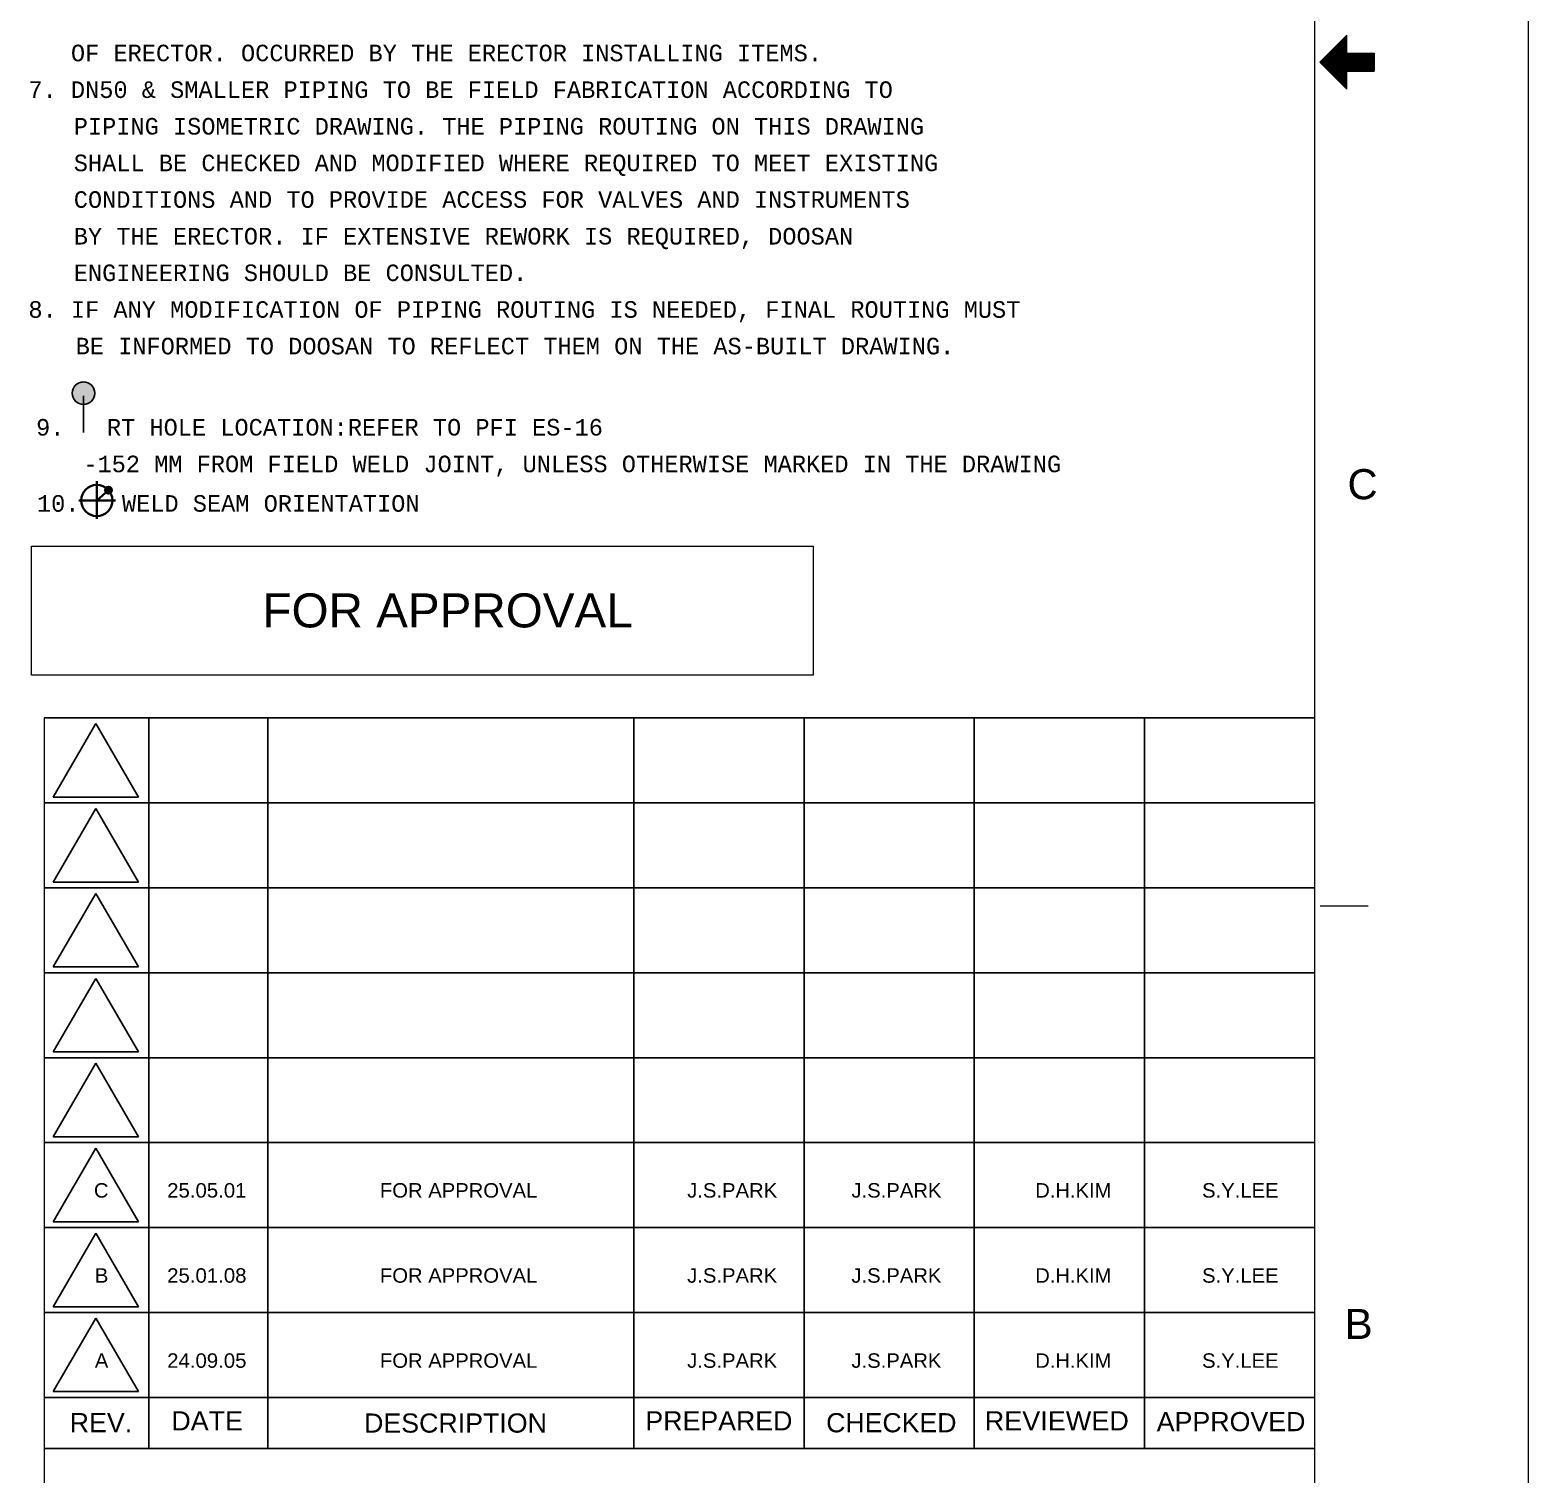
# Model space of a CAD drawing. Header units: inches. Extents: x 0 to 841, y 0 to 594.
# Drawn here: x 665 to 841, y 131.5 to 301.2 of the extents above; entities that cross this region are included whole.
import ezdxf
from ezdxf.enums import TextEntityAlignment as Align

# ---------------------------------------------------------------- set-up
doc = ezdxf.new("R2010")
doc.units = ezdxf.units.IN
doc.header["$MEASUREMENT"] = 0
for name, color, linetype in [('BG 0 -2', 7, 'Continuous'), ('BG 09.title block', 7, 'Continuous'), ('BG Default', 7, 'Continuous'), ('BG FRAME', 7, 'Continuous'), ('FRAME', 7, 'Continuous')]:
    doc.layers.add(name, color=color, linetype=linetype)
doc.styles.add('Arial', font='arial.ttf')
doc.styles.add('Courier New', font='cour.ttf')

msp = doc.modelspace()

# ---------------------------------------------------------------- hatches: boundary and pattern name
at = {"layer": 'BG 0 -2', "linetype": 'ByBlock'}
msp.add_hatch(color=2, dxfattribs=at).paths.add_polyline_path([(671.27, 259.84), (671.39, 259.83), (671.5, 259.82), (671.62, 259.79), (671.73, 259.76), (671.83, 259.71), (671.93, 259.66), (672.03, 259.6), (672.12, 259.53), (672.21, 259.45), (672.29, 259.37), (672.36, 259.27), (672.42, 259.18), (672.47, 259.07), (672.52, 258.97), (672.55, 258.86), (672.58, 258.75), (672.59, 258.63), (672.6, 258.52), (672.59, 258.4), (672.58, 258.29), (672.55, 258.17), (672.52, 258.06), (672.47, 257.96), (672.42, 257.85), (672.36, 257.76), (672.29, 257.67), (672.21, 257.58), (672.12, 257.5), (672.03, 257.43), (671.93, 257.37), (671.83, 257.32), (671.73, 257.27), (671.62, 257.24), (671.5, 257.21), (671.39, 257.2), (671.27, 257.19), (671.16, 257.2), (671.04, 257.21), (670.93, 257.24), (670.82, 257.27), (670.71, 257.32), (670.61, 257.37), (670.52, 257.43), (670.42, 257.5), (670.34, 257.58), (670.26, 257.67), (670.19, 257.76), (670.13, 257.85), (670.08, 257.96), (670.03, 258.06), (670, 258.17), (669.97, 258.29), (669.96, 258.4), (669.95, 258.52), (669.96, 258.63), (669.97, 258.75), (670, 258.86), (670.03, 258.97), (670.08, 259.07), (670.13, 259.18), (670.19, 259.27), (670.26, 259.37), (670.34, 259.45), (670.42, 259.53), (670.52, 259.6), (670.61, 259.66), (670.71, 259.71), (670.82, 259.76), (670.93, 259.79), (671.04, 259.82), (671.16, 259.83)])

# ---------------------------------------------------------------- linework, layer by layer
at = {"layer": 'BG 0 -2', "color": 7, "linetype": 'Continuous', "lineweight": 9}
for p, q in [((841, 594), (841, 0)), ((815.93, 18.11), (815.93, 576.75)), ((819.72, 300.61), (816.54, 297.43)), ((821.24, 296.37), (818.36, 299.25)), ((821.37, 296.37), (818.42, 299.31)), ((821.49, 296.37), (818.49, 299.37)), ((821.62, 296.37), (818.55, 299.43)), ((821.74, 296.37), (818.61, 299.5)), ((819.72, 298.51), (818.67, 299.56)), ((819.72, 298.63), (818.74, 299.62)), ((819.72, 298.76), (818.8, 299.68)), ((819.72, 298.88), (818.86, 299.75)), ((819.72, 299.01), (818.92, 299.81)), ((819.72, 299.13), (818.99, 299.87)), ((819.72, 299.26), (819.05, 299.93)), ((819.72, 299.38), (819.11, 300)), ((819.72, 299.51), (819.17, 300.06)), ((819.72, 299.63), (819.24, 300.12)), ((819.72, 299.76), (819.3, 300.18)), ((819.72, 299.89), (819.36, 300.25)), ((819.72, 300.01), (819.42, 300.31)), ((819.72, 300.14), (819.49, 300.37)), ((819.72, 300.26), (819.55, 300.43)), ((819.72, 300.39), (819.61, 300.5)), ((819.72, 300.51), (819.67, 300.56)), ((819.72, 298.49), (819.72, 300.61)), ((819.72, 294.38), (816.61, 297.5)), ((819.72, 294.51), (816.67, 297.56)), ((819.72, 294.63), (816.74, 297.62)), ((819.72, 294.76), (816.8, 297.68)), ((819.72, 294.88), (816.86, 297.75)), ((819.72, 295.01), (816.92, 297.81)), ((819.72, 295.13), (816.99, 297.87)), ((819.72, 295.26), (817.05, 297.93)), ((819.72, 295.38), (817.11, 298)), ((819.72, 295.51), (817.17, 298.06)), ((819.72, 295.63), (817.24, 298.12)), ((819.72, 295.76), (817.3, 298.18)), ((819.72, 295.88), (817.36, 298.25)), ((819.72, 296.01), (817.42, 298.31)), ((819.72, 296.13), (817.49, 298.37)), ((819.72, 296.26), (817.55, 298.43)), ((819.74, 296.37), (817.61, 298.5)), ((819.87, 296.37), (817.67, 298.56)), ((819.99, 296.37), (817.74, 298.62)), ((820.12, 296.37), (817.8, 298.68)), ((820.24, 296.37), (817.86, 298.75)), ((820.37, 296.37), (817.92, 298.81)), ((820.49, 296.37), (817.99, 298.87)), ((820.62, 296.37), (818.05, 298.93)), ((820.74, 296.37), (818.11, 299)), ((820.87, 296.37), (818.17, 299.06)), ((820.99, 296.37), (818.24, 299.12)), ((821.12, 296.37), (818.3, 299.18)), ((819.72, 298.49), (822.91, 298.49)), ((821.87, 296.37), (819.75, 298.49)), ((821.99, 296.37), (819.87, 298.49)), ((822.12, 296.37), (820, 298.49)), ((822.24, 296.37), (820.12, 298.49)), ((822.37, 296.37), (820.25, 298.49)), ((822.49, 296.37), (820.37, 298.49)), ((822.62, 296.37), (820.5, 298.49)), ((822.74, 296.37), (820.62, 298.49)), ((822.87, 296.37), (820.75, 298.49)), ((822.91, 296.45), (820.87, 298.49)), ((822.91, 296.58), (821, 298.49)), ((822.91, 296.7), (821.12, 298.49)), ((822.91, 296.83), (821.25, 298.49)), ((822.91, 296.95), (821.37, 298.49)), ((822.91, 297.08), (821.5, 298.49)), ((822.91, 297.2), (821.62, 298.49)), ((822.91, 297.33), (821.75, 298.49)), ((822.91, 297.45), (821.87, 298.49)), ((822.91, 297.58), (822, 298.49)), ((822.91, 297.7), (822.12, 298.49)), ((822.91, 297.83), (822.25, 298.49)), ((822.91, 297.95), (822.37, 298.49)), ((822.91, 298.08), (822.5, 298.49)), ((822.91, 298.2), (822.62, 298.49)), ((822.91, 298.33), (822.75, 298.49)), ((822.91, 298.45), (822.87, 298.49)), ((822.91, 298.49), (822.91, 296.37)), ((816.54, 297.43), (819.72, 294.24)), ((819.72, 294.26), (816.55, 297.43)), ((819.72, 294.24), (819.72, 296.37)), ((819.72, 296.37), (822.91, 296.37)), ((666.66, 220.36), (666.66, 18.11)), ((816.56, 198.28), (822.22, 198.28))]:
    msp.add_line(p, q, dxfattribs=at)
at = {"layer": 'BG 0 -2', "color": 2, "linetype": 'Continuous', "lineweight": 25}
msp.add_line((671.27, 253.92), (671.27, 258.21), dxfattribs=at)
at = {"layer": 'BG 0 -2', "color": 1, "linetype": 'Continuous', "lineweight": 9}
for p, q in [((665.17, 240.53), (757, 240.53)), ((665.17, 225.38), (665.17, 240.53)), ((757, 240.53), (757, 225.38)), ((757, 225.38), (665.17, 225.38))]:
    msp.add_line(p, q, dxfattribs=at)
at = {"layer": 'BG 0 -2', "color": 7, "linetype": 'Continuous', "lineweight": 0}
msp.add_lwpolyline([(671.27, 259.84), (671.39, 259.83), (671.5, 259.82), (671.62, 259.79), (671.73, 259.76), (671.83, 259.71), (671.93, 259.66), (672.03, 259.6), (672.12, 259.53), (672.21, 259.45), (672.29, 259.37), (672.36, 259.27), (672.42, 259.18), (672.47, 259.07), (672.52, 258.97), (672.55, 258.86), (672.58, 258.75), (672.59, 258.63), (672.6, 258.52), (672.59, 258.4), (672.58, 258.29), (672.55, 258.17), (672.52, 258.06), (672.47, 257.96), (672.42, 257.85), (672.36, 257.76), (672.29, 257.67), (672.21, 257.58), (672.12, 257.5), (672.03, 257.43), (671.93, 257.37), (671.83, 257.32), (671.73, 257.27), (671.62, 257.24), (671.5, 257.21), (671.39, 257.2), (671.27, 257.19), (671.16, 257.2), (671.04, 257.21), (670.93, 257.24), (670.82, 257.27), (670.71, 257.32), (670.61, 257.37), (670.52, 257.43), (670.42, 257.5), (670.34, 257.58), (670.26, 257.67), (670.19, 257.76), (670.13, 257.85), (670.08, 257.96), (670.03, 258.06), (670, 258.17), (669.97, 258.29), (669.96, 258.4), (669.95, 258.52), (669.96, 258.63), (669.97, 258.75), (670, 258.86), (670.03, 258.97), (670.08, 259.07), (670.13, 259.18), (670.19, 259.27), (670.26, 259.37), (670.34, 259.45), (670.42, 259.53), (670.52, 259.6), (670.61, 259.66), (670.71, 259.71), (670.82, 259.76), (670.93, 259.79), (671.04, 259.82), (671.16, 259.83)], close=True, dxfattribs=at)
at = {"layer": 'BG 0 -2', "color": 2, "linetype": 'Continuous', "lineweight": 25}
msp.add_circle((671.27, 258.52), 1.32, dxfattribs=at)
at = {"layer": 'BG 09.title block', "color": 7, "linetype": 'Continuous', "lineweight": 25}
for p, q in [((666.66, 220.36), (815.93, 220.36)), ((678.93, 220.36), (678.93, 134.53)), ((692.93, 220.36), (692.93, 134.53)), ((735.93, 220.36), (735.93, 134.53)), ((755.93, 220.36), (755.93, 134.53)), ((775.93, 220.36), (775.93, 134.53)), ((795.93, 220.36), (795.93, 134.53)), ((672.72, 219.7), (667.72, 211.06)), ((677.72, 211.06), (672.72, 219.7)), ((666.66, 210.38), (815.93, 210.38)), ((667.72, 211.06), (677.72, 211.06)), ((672.72, 209.72), (667.72, 201.08)), ((677.72, 201.08), (672.72, 209.72)), ((667.72, 201.08), (677.72, 201.08)), ((666.66, 200.4), (815.93, 200.4)), ((672.72, 199.74), (667.72, 191.1)), ((677.72, 191.1), (672.72, 199.74)), ((666.66, 190.42), (815.93, 190.42)), ((667.72, 191.1), (677.72, 191.1)), ((672.72, 189.76), (667.72, 181.12)), ((677.72, 181.12), (672.72, 189.76)), ((666.66, 180.44), (815.93, 180.44)), ((667.72, 181.12), (677.72, 181.12)), ((672.72, 179.78), (667.72, 171.14)), ((677.72, 171.14), (672.72, 179.78)), ((667.72, 171.14), (677.72, 171.14)), ((666.66, 170.46), (815.93, 170.46)), ((672.72, 169.8), (667.72, 161.16)), ((677.72, 161.16), (672.72, 169.8)), ((666.66, 160.48), (815.93, 160.48)), ((667.72, 161.16), (677.72, 161.16)), ((672.72, 159.82), (667.72, 151.18)), ((677.72, 151.18), (672.72, 159.82)), ((666.66, 150.5), (815.93, 150.5)), ((667.72, 151.18), (677.72, 151.18)), ((672.72, 149.84), (667.72, 141.2)), ((677.72, 141.2), (672.72, 149.84)), ((667.72, 141.2), (677.72, 141.2)), ((666.66, 140.52), (815.93, 140.52)), ((815.93, 134.53), (666.66, 134.53))]:
    msp.add_line(p, q, dxfattribs=at)
at = {"layer": 'BG Default', "color": 6, "linetype": 'Continuous', "lineweight": 35}
for p, q in [((672.83, 248.18), (672.83, 243.76)), ((670.74, 245.92), (675.02, 245.92))]:
    msp.add_line(p, q, dxfattribs=at)
at = {"layer": 'BG Default', "color": 3, "linetype": 'Continuous', "lineweight": 35}
msp.add_line((672.83, 245.92), (674.21, 247.12), dxfattribs=at)
at = {"layer": 'BG Default', "color": 3, "linetype": 'Continuous', "lineweight": 35, "const_width": 0.35}
for points in [[(673.95, 246.9), (674.21, 247.12, 0.046508), (673.96, 247.36, 0.387244)], [(674.21, 247.12), (673.95, 246.9, 0.387244), (674.41, 246.85, 0.046508)], [(674.41, 246.85, 1.097554), (673.96, 247.36, -0.093218)]]:
    msp.add_lwpolyline(points, format="xyb", close=True, dxfattribs=at)
at = {"layer": 'BG Default', "color": 6, "linetype": 'Continuous', "lineweight": 35}
msp.add_circle((672.83, 245.92), 1.83, dxfattribs=at)
at = {"layer": 'BG Default', "color": 3, "linetype": 'Continuous', "lineweight": 35}
msp.add_circle((674.21, 247.12), 0.339, dxfattribs=at)

# ---------------------------------------------------------------- texts
at = {"layer": 'BG 0 -2', "color": 7, "style": 'Arial'}
for s, height, width, p in [('C', 3.54, 0.992063, (819.79, 246.06)), ('B ', 3.537, 1.005373, (819.44, 147.39))]:
    msp.add_text(s, height=height, dxfattribs=dict(at, width=width)).set_placement(p)
at = {"layer": 'BG 09.title block', "color": 7, "style": 'Arial'}
for s, width, p in [('REV.', 1.000881, (673.32, 137.56)), ('DATE', 1.004333, (685.8, 137.77)), ('DESCRIPTION', 1.000365, (714.98, 137.51)), ('PREPARED', 0.999338, (745.93, 137.77)), ('CHECKED', 0.996974, (766.19, 137.55)), ('REVIEWED', 1.010172, (785.63, 137.77)), ('APPROVED', 1.000499, (806.11, 137.68))]:
    msp.add_text(s, height=2.25, dxfattribs=dict(at, width=width)).set_placement(p, align=Align.MIDDLE)
at = {"layer": 'BG FRAME', "color": 2, "style": 'Courier New', "width": 0.85213}
for s, p in [('   OF ERECTOR. OCCURRED BY THE ERECTOR INSTALLING ITEMS.', (664.8, 298.5)), ('7. DN50 & SMALLER PIPING TO BE FIELD FABRICATION ACCORDING TO ', (664.8, 294.19)), ('    PIPING ISOMETRIC DRAWING. THE PIPING ROUTING ON THIS DRAWING', (663.47, 289.89)), ('    SHALL BE CHECKED AND MODIFIED WHERE REQUIRED TO MEET EXISTING ', (663.47, 285.58)), ('    CONDITIONS AND TO PROVIDE ACCESS FOR VALVES AND INSTRUMENTS ', (663.47, 281.28)), ('    BY THE ERECTOR. IF EXTENSIVE REWORK IS REQUIRED, DOOSAN', (663.47, 276.97)), ('    ENGINEERING SHOULD BE CONSULTED.', (663.47, 272.67)), ('8. IF ANY MODIFICATION OF PIPING ROUTING IS NEEDED, FINAL ROUTING MUST ', (664.8, 268.36)), ('    BE INFORMED TO DOOSAN TO REFLECT THEM ON THE AS-BUILT DRAWING.', (663.69, 264.06)), ('9.   RT HOLE LOCATION:REFER TO PFI ES-16 ', (665.7, 254.52)), ('    -152 MM FROM FIELD WELD JOINT, UNLESS OTHERWISE MARKED IN THE DRAWING ', (664.59, 250.21)), ('10.   WELD SEAM ORIENTATION', (665.8, 245.57))]:
    msp.add_text(s, height=1.9498, dxfattribs=at).set_placement(p, align=Align.MIDDLE_LEFT)
at = {"layer": 'FRAME', "color": 7, "style": 'Arial'}
for s, height, width, p in [('FOR APPROVAL', 4, 1.000881, (692.3, 231)), ('C', 1.7, 0.992063, (672.5, 164)), ('25.05.01', 1.7, 1.008516, (681.1, 164)), ('FOR APPROVAL', 1.7, 1.000881, (706.1, 164)), ('J.S.PARK', 1.7, 1.001836, (742.2, 164)), ('J.S.PARK', 1.7, 1.001836, (761.5, 164)), ('D.H.KIM', 1.7, 0.99751, (783.1, 164)), ('S.Y.LEE', 1.7, 1.001253, (802.7, 164)), ('B', 1.7, 1.004063, (672.6, 154)), ('25.01.08', 1.7, 1.008516, (681.1, 154)), ('FOR APPROVAL', 1.7, 1.000881, (706.1, 154)), ('J.S.PARK', 1.7, 1.001836, (742.2, 154)), ('J.S.PARK', 1.7, 1.001836, (761.5, 154)), ('D.H.KIM', 1.7, 0.99751, (783.1, 154)), ('S.Y.LEE', 1.7, 1.001253, (802.7, 154)), ('A', 1.7, 1.004063, (672.6, 144)), ('24.09.05', 1.7, 1.008516, (681.1, 144)), ('FOR APPROVAL', 1.7, 1.000881, (706.1, 144)), ('J.S.PARK', 1.7, 1.001836, (742.2, 144)), ('J.S.PARK', 1.7, 1.001836, (761.5, 144)), ('D.H.KIM', 1.7, 0.99751, (783.1, 144)), ('S.Y.LEE', 1.7, 1.001253, (802.7, 144))]:
    msp.add_text(s, height=height, dxfattribs=dict(at, width=width)).set_placement(p)

doc.saveas('drawing.dxf')
